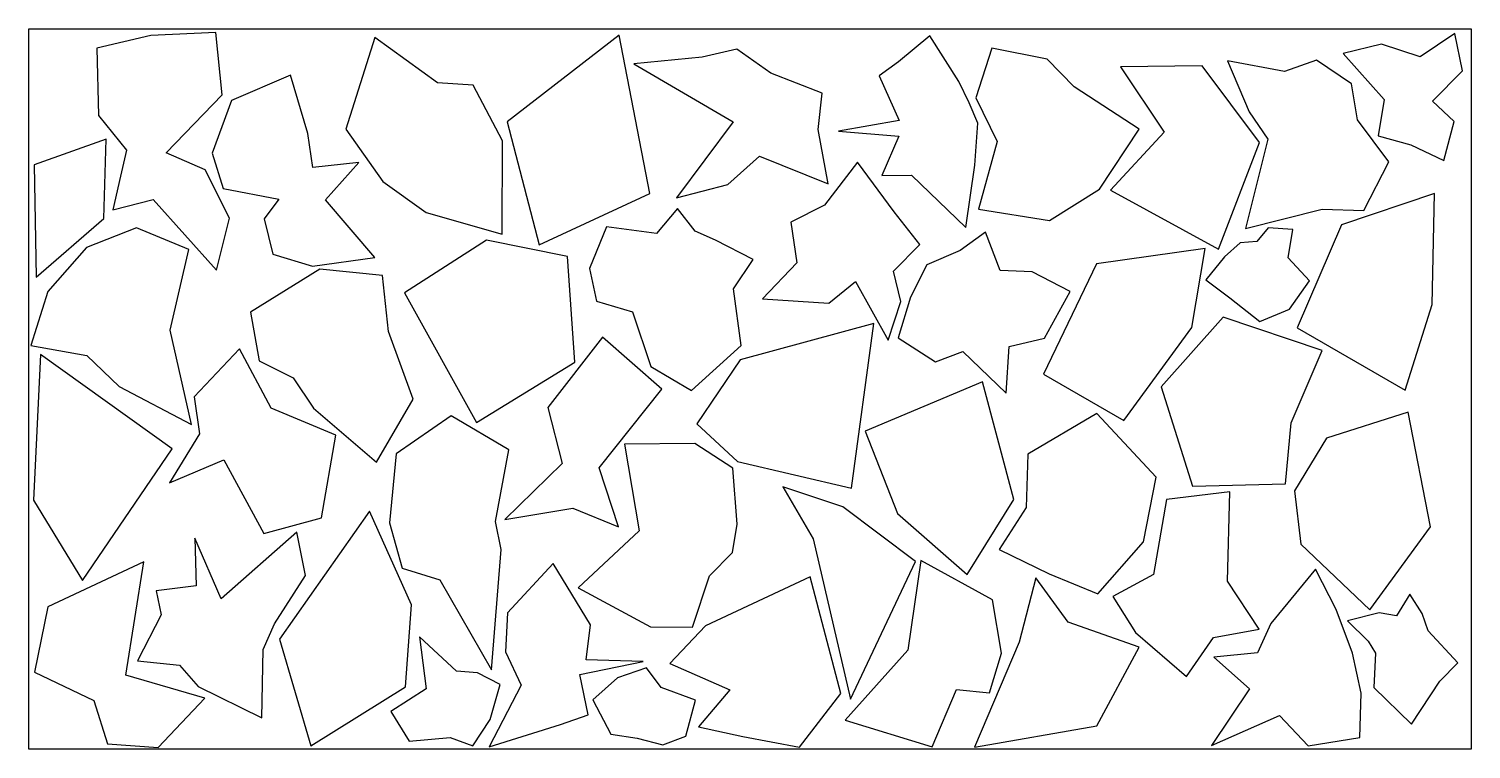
# Model space of a CAD drawing. Header units: metres. Extents: x 0 to 1998, y 0 to 998.
import ezdxf

# ---------------------------------------------------------------- set-up
doc = ezdxf.new("R2010")
doc.units = ezdxf.units.M

msp = doc.modelspace()

# ---------------------------------------------------------------- linework, layer by layer
for points in [[(0, 0), (0, 997.9), (1997.9, 997.9), (1997.9, 0), (0, 0)], [(190.2, 826.2), (267.7, 906.7), (258.9, 992.7), (169, 988.8), (94, 971.1), (96.7, 877.9), (135.5, 829.9), (127, 793.7), (116.5, 747.2), (172.1, 761.7), (260, 663.8), (277.9, 735.7), (244.4, 802.7), (190.2, 826.2)], [(550.5, 743.3), (655.8, 713.6), (655.9, 842.7), (615.7, 919.8), (566, 923.2), (479.4, 985.8), (439.2, 859), (490.5, 786.5), (550.5, 743.3)], [(860.2, 770), (817.9, 989.1), (662.6, 869.3), (706.9, 698.6), (860.2, 770)], [(1222.5, 795.1), (1298, 722.9), (1310.5, 809.1), (1314.7, 867.1), (1302.7, 895.6), (1288, 925.1), (1247.9, 988.1), (1204.7, 952.3), (1178, 933), (1205.4, 871.1), (1121.5, 856.2), (1204.9, 849.1), (1181.7, 794.7), (1222.5, 795.1)], [(1914.4, 837.3), (1960.1, 815.3), (1974.5, 869.4), (1944.5, 897.9), (1986, 939.8), (1975.3, 991.4), (1927.2, 959), (1873.9, 976.7), (1820.7, 963.9), (1877.4, 899.9), (1869.1, 849.6), (1914.4, 837.3)], [(1012.2, 821.4), (1107.1, 783.2), (1093.3, 858.4), (1098.7, 908.6), (1027.7, 936.3), (980.5, 969.6), (932.6, 958.8), (838.2, 949.6), (975.6, 869), (897.2, 763.8), (968.1, 782.3), (1012.2, 821.4)], [(1311.7, 902.4), (1341.4, 841.6), (1315.6, 748.3), (1413.7, 732.3), (1483, 775.6), (1538.2, 858.9), (1448.1, 917.7), (1410.8, 955.8), (1333.9, 971.2), (1311.7, 902.4)], [(1704.5, 840.6), (1625.4, 946.7), (1512.1, 945.1), (1572.7, 854.9), (1498.2, 774.5), (1648, 692.6), (1704.5, 840.6)], [(1883.7, 813.6), (1840.5, 871.9), (1832.2, 921.7), (1783.9, 954.5), (1739.3, 939), (1660.6, 953.6), (1690.5, 882.8), (1716.4, 845.1), (1685.1, 721.5), (1791.5, 748), (1849.3, 746.1), (1883.7, 813.6)], [(393.4, 805.6), (386.4, 852.7), (362.5, 933.5), (280.5, 898.6), (253.8, 825.5), (269, 776.7), (346.5, 762), (326, 734.9), (338.1, 685.9), (392.7, 669), (479.1, 681), (411, 761), (457, 812.6), (393.4, 805.6)], [(7.3, 809.3), (10.2, 654), (104.1, 735), (107.2, 845.2), (7.3, 809.3)], [(1055.4, 729.9), (1063.6, 673.8), (1016.4, 623.8), (1108, 617.9), (1145, 647.9), (1190.4, 566.8), (1207.8, 620.3), (1197.6, 662.1), (1234.2, 699.3), (1198.5, 744.3), (1147.9, 813.2), (1102, 753.8), (1055.4, 729.9)], [(1944.1, 615.9), (1947.2, 769.6), (1818.5, 726.5), (1757.1, 583.5), (1906.7, 497.5), (1944.1, 615.9)], [(976, 637.7), (1003.3, 678.5), (951.3, 705.2), (922.9, 717.6), (898.4, 749), (869.6, 714.4), (800, 723.4), (776.7, 665.9), (786.2, 620.7), (836.1, 605.9), (861.8, 529.9), (917.9, 497), (986.6, 559.2), (976, 637.7)], [(79.8, 695.2), (26.4, 633.9), (2.6, 559), (80.1, 545.4), (125, 502.6), (225.2, 449.7), (195.7, 580.6), (221.5, 692.1), (149.3, 722.3), (79.8, 695.2)], [(1705.1, 592.6), (1746.2, 609.5), (1774.2, 648.6), (1744.2, 680.6), (1750.9, 719.8), (1716.9, 722.4), (1700.8, 703.1), (1678, 701.6), (1656.3, 682), (1630.3, 650), (1663.8, 625.1), (1705.1, 592.6)], [(633.8, 705.1), (520.2, 632.3), (620.1, 452.7), (756.1, 536.3), (746.1, 682.6), (633.8, 705.1)], [(1390, 661.4), (1345.4, 663.2), (1325.3, 716.4), (1290, 690.9), (1244, 670.8), (1221.5, 626.2), (1204.1, 569.9), (1256.1, 536.6), (1293.7, 550.7), (1353.6, 493.2), (1357.8, 557.6), (1407.1, 569.6), (1442.3, 633.8), (1390, 661.4)], [(1405.6, 519.5), (1516.6, 455.1), (1610.9, 584), (1629.4, 693.4), (1478.8, 672.2), (1405.6, 519.5)], [(402.9, 664.9), (307, 605.4), (319.1, 537.8), (366.2, 514.2), (394.1, 472.4), (481.5, 397.6), (532.5, 484.8), (498.3, 578.8), (490, 656.2), (402.9, 664.9)], [(985.3, 539.3), (925.1, 450.9), (981.7, 398.3), (1139.7, 361.5), (1170.6, 589.5), (985.3, 539.3)], [(1748.7, 452.3), (1791.3, 552.2), (1654.3, 598.4), (1568.7, 502), (1611.7, 364.3), (1740.7, 367.5), (1748.7, 452.3)], [(718.8, 473.2), (738.8, 395.8), (659.2, 318.3), (753.5, 333.8), (816.7, 308.2), (790.1, 389.8), (877, 498.9), (794.8, 570.9), (718.8, 473.2)], [(74.1, 233.7), (198.5, 416), (16.2, 546.9), (6.6, 345), (74.1, 233.7)], [(291.7, 554.4), (229.1, 488.3), (236.3, 436.7), (194.7, 368.9), (270, 401), (325.6, 298.7), (405.4, 320.3), (425.4, 434.8), (335.7, 472.6), (291.7, 554.4)], [(1203.4, 326.4), (1299.9, 241.8), (1364.5, 346), (1321.2, 509), (1158.3, 440.4), (1203.4, 326.4)], [(664.8, 414.7), (584.8, 461.7), (509, 409.2), (499.7, 313.6), (517.3, 250.7), (569.3, 234.7), (641, 110.1), (654.1, 276.4), (646.5, 315.6), (664.8, 414.7)], [(1543.9, 287.1), (1561.8, 377), (1479.4, 465.2), (1384, 408.7), (1381.6, 334.7), (1344, 276.7), (1413.3, 243.1), (1481, 215.1), (1543.9, 287.1)], [(1941.4, 308), (1910.7, 466.8), (1797.7, 430.7), (1753, 357.8), (1761.8, 284.2), (1857.7, 192.8), (1941.4, 308)], [(975.1, 389.4), (922.7, 423.5), (824.9, 422.4), (845.3, 302.5), (760.9, 223.3), (860.9, 169.6), (919.1, 168.8), (942.9, 239.9), (974.5, 272.6), (981.2, 311.5), (975.1, 389.4)], [(1086.6, 291.6), (1138, 69.3), (1228, 259.9), (1127.5, 335.7), (1044.4, 363.5), (1086.6, 291.6)], [(1501.7, 211.5), (1532.9, 161.6), (1603.6, 100.7), (1641.1, 154.6), (1704.4, 166.3), (1660.4, 232.8), (1663.5, 356.6), (1575.8, 345.7), (1558, 242), (1501.7, 211.5)], [(472, 329.5), (347.2, 152.5), (390.4, 4.4), (521.7, 86.2), (530.1, 200.1), (472, 329.5)], [(230.1, 292.3), (232, 226.2), (176.5, 219.4), (183.3, 186), (150.4, 122.2), (208.9, 116.3), (234.6, 86.6), (322.7, 43.4), (324.8, 138.1), (340.5, 173.4), (383.1, 240.7), (371, 300.8), (266.3, 208.2), (230.1, 292.3)], [(1235.8, 261.4), (1217.4, 137.1), (1130.6, 40.3), (1251.1, 3.1), (1285.2, 82.8), (1330.5, 77.9), (1347.4, 133.2), (1334.8, 206.7), (1235.8, 261.4)], [(159.4, 259.3), (26.5, 197), (8, 106.8), (90.2, 67.4), (109, 7.3), (179.2, 2.1), (243.6, 70.5), (134.4, 102.6), (159.4, 259.3)], [(663.2, 188.9), (660.2, 134.8), (682, 88.7), (637.6, 3.3), (736.3, 34.2), (774.6, 47.5), (763.1, 103.4), (851.1, 121.5), (771.8, 123.9), (777.9, 172.4), (726.1, 257.2), (663.2, 188.9)], [(1720.4, 174.3), (1702, 133.5), (1641.4, 127.4), (1690.7, 83.7), (1638.4, 4.9), (1732.4, 46.4), (1771.9, 4.6), (1843.7, 16.3), (1845.5, 77.5), (1833.4, 132.8), (1810.7, 193.6), (1782.1, 249.4), (1720.4, 174.3)], [(927.5, 31.1), (989, 17.6), (1067.5, 2.6), (1124.8, 77.3), (1082.4, 238.7), (937.4, 170.8), (888, 118.7), (971.1, 82.3), (927.5, 31.1)], [(1538.1, 141.2), (1439.6, 176.1), (1394.7, 237.3), (1371.9, 148), (1310, 2.6), (1479.6, 32.1), (1538.1, 141.2)], [(1938.3, 164), (1929.9, 188), (1913.1, 214.7), (1894.6, 184.8), (1870.4, 188.8), (1826.7, 178), (1855.2, 149.6), (1865.5, 133), (1863, 85.6), (1915.4, 34.5), (1954.4, 94.3), (1979.5, 119.8), (1938.3, 164)], [(583.4, 16), (615.1, 4.5), (638.9, 41.2), (653.1, 89.5), (621.4, 105.8), (592.5, 108.1), (541.1, 155.8), (550.3, 83.4), (501.5, 52.2), (526.6, 11.3), (583.4, 16)], [(855.4, 112.6), (815.6, 99), (781.4, 68.5), (806.3, 20.6), (842.5, 15.3), (878.2, 6), (909.9, 18.2), (923.3, 67.7), (875.9, 85.5), (855.4, 112.6)]]:
    msp.add_lwpolyline(points)

doc.saveas('drawing.dxf')
